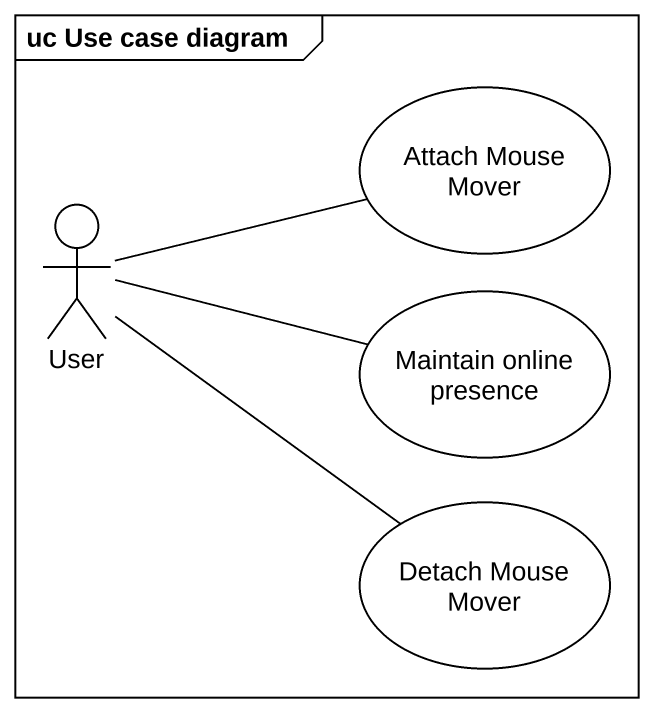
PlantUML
@startuml
mainframe uc Use case diagram
usecase "Attach Mouse Mover" as Attach_Mouse_Mover #FFFFFF
actor User #FFFFFF
usecase "Maintain online presence" as Maintain_online_presence #FFFFFF
usecase "Detach Mouse Mover" as Detach_Mouse_Mover #FFFFFF
User -right- Attach_Mouse_Mover
User -right- Maintain_online_presence
User -- Detach_Mouse_Mover
@enduml
